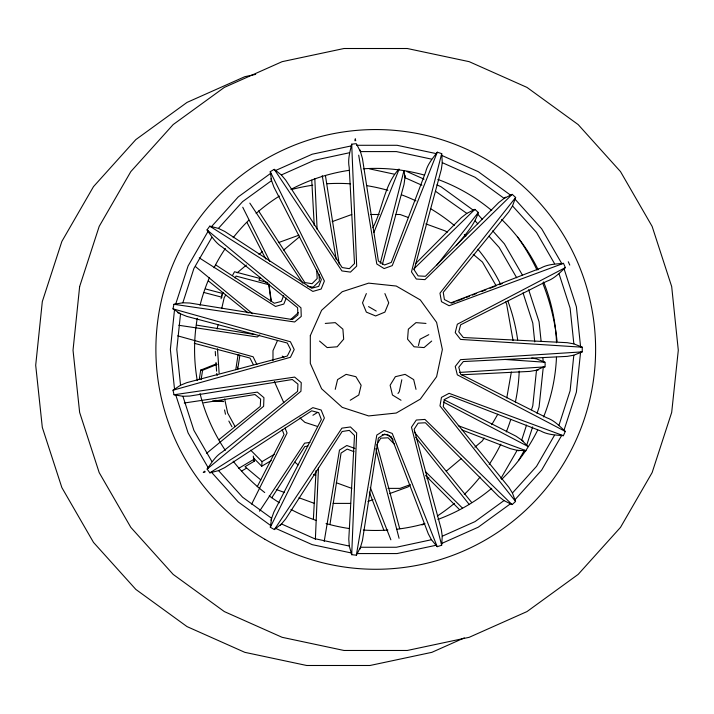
<?xml version="1.0" encoding="UTF-8"?>
<svg xmlns="http://www.w3.org/2000/svg" width="714" height="714" viewBox="0 0 714 714"><rect width="100%" height="100%" fill="white"/><g stroke="black" fill="none" stroke-linecap="round" stroke-linejoin="round"><path stroke-width="1.07" d="M272.989 360.668L272.989 350.672L277.505 340.524M359.901 149.797L362.435 158.481L378.384 261.029L384.507 264.983L391.308 262.395L425.58 172.315C427.4 164.345 432.648 158.428 437.298 152.189L441.707 153.635L442.269 162.649L475.024 177.242L504.129 198.376L512.215 194.351L515.66 197.475L512.509 205.927L508.877 211.772L443.242 292.374L444.394 299.568L450.873 302.888L540.748 268.08C547.87 264.144 555.769 264.064 563.489 263.341L565.363 267.598C559.66 272.846 554.341 278.674 546.638 281.325L460.637 324.816L458.772 331.858L463.341 337.526L567.211 342.684L573.851 343.871L582.258 347.2L582.24 351.868L573.824 355.206L567.211 356.375L463.341 361.543L458.772 367.21L460.637 374.243L546.638 417.744C554.323 420.368 559.615 426.204 565.301 431.434L563.382 435.692C555.706 434.96 547.834 434.924 540.748 430.988L450.873 396.181L444.394 399.501L443.242 406.694L508.877 487.296L512.429 493.008L515.57 501.469L512.081 504.593L503.986 500.585L498.729 496.489L425.392 422.759L418.127 423.152L414.147 429.257L441.332 529.627L442.243 536.214L441.671 545.237L437.209 546.683L431.452 539.73L396.404 547.254L360.49 547.254L356.357 555.18L351.699 554.689L356.679 432.952L350.458 426.954L341.908 428.15L274.372 529.574L270.311 527.244L271.623 518.284L242.564 497.194L218.546 470.615L209.871 472.846L207.114 469.071C211.585 462.779 215.548 455.978 222.509 451.81L297.586 391.379L297.952 384.114L292.303 379.518L189.674 396.056L182.909 396.279L174.011 394.771L173.02 390.21L180.544 385.212L186.791 382.668L287.314 356.027L290.607 349.53L287.314 343.041L186.782 316.391L177.75 312.723M180.544 385.212L176.795 349.432L180.526 313.848L172.993 308.85L173.939 304.289L182.838 302.781L189.674 303.013L292.303 319.551L297.952 314.954L297.586 307.68L222.509 247.249C215.539 243.055 211.514 236.245 207.033 229.926L209.746 226.151L218.413 228.391L242.564 201.66L271.57 180.615L270.24 171.663L274.256 169.334L281.352 174.957L285.743 180.178L342.149 267.554L349.351 268.678L354.51 263.546L349.182 167.317C347.629 159.302 349.994 151.743 351.699 144.166L356.313 143.675L360.427 151.591L396.404 151.591L431.551 159.142M318.489 467.795L315.365 539.4M313.384 519.114L316.079 470.446M271.249 460.592L261.735 466.233L262.038 461.619L250.668 450.15M174.555 309.385L170.351 349.432L174.582 389.674M531.787 358.044L536.526 358.883L544.934 362.221L545.175 364.443L544.916 366.88L543.274 367.085L539.07 407.123L537.035 413.361M573.824 355.206L570.111 390.772L559.044 425.044M580.598 352.064L576.385 392.102L563.89 430.578M405.222 175.724L404.008 184.453L382.329 264.519M442.269 162.649L441.332 169.432L414.147 269.812L418.127 275.907L425.392 276.309L498.729 202.571L505.682 197.162M199.251 379.5L200.705 370.093L216.172 363.944M201.125 379.625L202.571 370.298L217.092 364.372M235.772 369.7L238.03 355.081L239.895 355.277L237.682 369.272L237.378 367.085M330.011 524.201L341.069 453.051L347.183 449.097L353.983 451.694M324.192 541.444L339.48 450.079L346.808 445.509L354.92 448.454M506.779 397.912L511.358 371.976M354.894 140.738L355.304 138.784L355.706 140.738M356.357 555.18L376.805 435.067L384.123 430.488L392.245 433.443L437.209 546.683M401.821 379.759L399.287 391.709L397.984 393.503M403.937 170.735L380.232 263.412M441.707 153.635L411.487 271.882L416.316 279.031L424.937 279.638L512.215 194.351M456.291 245.554C464.814 235.272 474.328 225.338 478.335 212.495L474.89 209.372L466.804 213.388L461.405 217.591L415.405 263.832M221.063 298.738L223.063 292.588M217.11 329.011L218.082 324.7M221.724 308.555L224.16 297.792L225.713 294.962M335.232 389.353L337.579 379.598L346.129 374.359L355.884 376.697L361.132 385.257L358.785 395.012L350.235 400.251M418.44 345.531L420.002 339.248L428.802 334.661M359.945 549.128L362.435 540.587L378.384 438.03L384.507 434.076L391.308 436.673L428.293 533.822L431.452 539.73M526.53 425.107L521.72 440.065L527.985 446.446L443.474 402.08M175.59 304.432L188.094 265.938L208.238 231.05M182.838 302.781L193.887 268.518L211.826 237.45M531.493 409.765L532.787 405.784L536.5 370.218L543.274 367.085M526.566 445.598L532.644 426.883M270.927 520.203L273.89 512.036L321.354 419.502L318.73 412.71L311.706 410.809L224.758 467.608L218.546 470.615M372.895 227.712C382.722 209.015 384.168 185.105 398.84 169.236M283.663 295.551L281.414 301.379L274.381 303.272L215.967 265.09M373.922 232.434L399.117 169.164M286.252 298.05L283.824 304.057L275.524 306.44L199.26 257.87M366.353 293.579L362.516 302.843L366.353 312.116L375.626 315.954L384.891 312.116L388.728 302.843L384.891 293.579M437.298 152.189L392.245 265.626L384.123 268.571L376.805 264.002L358.696 155.161M270.311 527.244L324.388 418.029L321.148 410.023L312.848 407.64L209.871 472.846M251.658 504.102L287.064 433.05L285.038 428.052M257.227 486.752L284.038 434.523L282.164 429.667M232.452 275.542L234.54 271.748L260.208 278.514M235.058 277.996L236.102 276.104L268.75 284.707L271.043 301.156M221.59 295.248L223.25 292.383M260.574 277.362L258.914 280.227L267.768 282.565M484.092 437.968L482.441 440.815L474.881 447.169M491.776 424.66L497.81 414.2M500.88 478.505L517.15 450.329L526.066 450.712L458.254 425.705M518.498 460.592L524.478 450.231M554.466 435.308L536.544 466.349L512.429 493.008M561.802 435.21L541.676 470.08L514.624 500.121M271.802 497.72L304.833 446.527L307.912 446.045M377.394 443.403L380.803 438.173L388.068 437.78L394.315 444.063M259.539 511.197L304.592 443.171L309.93 442.421M478.335 212.495L436.959 265.046M515.66 197.475L439.967 293.177L441.475 301.683L449.097 305.744L563.489 263.341M274.372 529.574L281.477 523.951L314.169 538.534L349.298 546.067L351.699 554.689M280.165 525.522L285.743 518.882L342.149 431.506L349.351 430.381L354.51 435.522L348.789 539.213L349.298 546.067M211.192 226.954L238.262 196.885L270.892 173.19M413.567 269.16L474.89 209.372M290.884 319.363L298.309 312.678M204.802 471.133L203.258 472.498L205.221 471.856M207.114 469.071L300.951 391.272L301.254 382.642L294.641 377.09L174.011 394.771M431.702 341.06L424.08 347.575L414.075 346.781L407.56 339.159L408.346 329.154L415.976 322.639L425.981 323.424M237.128 272.846L246.375 265.081M258.986 254.496L262.35 251.676M283.699 250.061L299.675 236.655M259.798 334.911L257.317 336.99L178.803 325.281M409.809 485.466L408.131 486.877L389.567 493.633M446.295 471.151L461.422 458.45M206.641 453.292L263.627 406.293L263.93 397.662L257.317 392.111L184.257 403.008M218.841 439.744L260.271 406.4L260.637 399.126L254.987 394.53L203.579 402.83M510.84 503.513L478.246 527.191L441.35 543.613M503.986 500.585L475.024 521.613L442.243 536.214M312.911 415.271L317.659 412.353M238.762 468.304L253.756 459.414L253.291 456.121M253.827 458.031L254.273 461.217L245.036 466.706L260.788 479.924M241.537 471.097L246.285 468.277M262.038 461.619L274.212 454.39M565.363 267.598L457.326 324.227L455.237 332.608L460.557 339.418L582.258 347.2M275.256 170.655L312.179 154.215L351.672 145.817M281.352 174.957L314.169 160.32L349.316 152.778M464.305 637.888L431.863 652.337L369.977 665.493L306.708 665.493L244.822 652.337L187.023 626.597L135.83 589.416L93.498 542.399L61.868 487.6L42.313 427.427L35.7 365.256L42.313 301.585L61.868 241.412L93.498 186.622L135.83 139.605L187.023 102.414L244.822 76.684L255.674 74.372M451.775 303.102L454.872 301.897M456.942 301.103L464.171 298.3M466.233 297.497L469.339 296.301M472.436 295.096L476.568 293.499M481.727 291.499L485.859 289.902M489.991 288.295L495.159 286.296M499.291 284.699L502.388 283.494M332.18 221.635L351.779 214.495M278.362 242.653L298.988 235.147M410.38 484.619L400.072 488.376L387.997 488.376M426.883 478.612L428.944 477.862M367.906 501.514L373.065 499.639M173.02 390.21L290.428 357.295L294.213 349.53L290.428 341.774L172.993 308.85M436.513 545.184L397.064 553.564L356.732 553.564M538.49 369.87L529.886 371.396L461.422 374.805M223.634 401.589L212.638 400.947M582.24 351.868L460.557 359.651L455.237 366.461L457.326 374.841L565.301 431.434M544.916 366.88L459.548 372.44M325.272 323.424L335.277 322.639L342.898 329.154L343.684 339.159L337.169 346.781L327.173 347.575L319.542 341.06M382.222 434.817L387.613 434.442L393.119 439.851M356.688 145.29L397.064 145.29L436.593 153.688M370.441 214.495L379.214 214.495M395.681 214.495L400.072 214.495L408.319 217.502M333.117 503.397L350.672 503.397M504.664 359.437L544.934 362.221M215.414 400.349L223.339 401.286M200.705 370.093L202.571 370.298M173.939 304.289L294.641 321.978L301.254 316.427L300.951 307.796L207.033 229.926M307.796 286.385L313.143 287.135L319.354 281.137L319.069 274.524M197.019 325.209L254.987 334.571M394.235 174.162L369.486 168.852M351.672 553.038L312.179 544.639L275.372 528.253M519.016 450.784L510.331 448.651L462.101 430.007M205.775 289.018L222.884 293.525M204.043 292.517L221.947 297.229M194.306 343.309L249.989 358.053L253.283 364.551M177.679 335.848L253.113 356.786L256.888 364.551M317.587 426.49L304.914 422.367L299.96 417.913M563.382 435.692L449.097 393.325L441.475 397.377L439.967 405.882L515.57 501.469M425.856 223.884L445.447 231.015L447.134 232.425M313.616 474.489L315.677 475.238M336.312 482.744L351.779 488.376M276.3 489.501L284.547 492.508M298.988 497.765L314.455 503.397M441.395 155.259L478.246 171.663L510.965 195.44M407.06 171.61L423.991 179.143M436.932 184.908L440.922 186.684L473.641 210.46M421.894 185.229L404.945 177.67L404.133 171.181M435.638 191.343L466.804 213.388M218.413 228.391L224.758 231.452L311.706 288.26L318.73 286.359L321.354 279.567L273.89 187.023L270.892 178.75M444.081 399.76L515.972 436.156L523.317 441.154M368.54 306.609L376.233 311.054M209.746 226.151L312.848 291.419L321.148 289.036L324.388 281.03L270.24 171.663M401.018 400.251L392.459 395.012L390.121 385.257L395.36 376.697L405.115 374.359L413.674 379.598L416.012 389.353M270.963 525.718L238.262 501.969L211.317 472.043M208.488 281.021L248.186 312.973M195.582 266.688L252.577 313.696M473.195 254.3L482.441 262.056L496.168 285.823M294.793 462.119L298.113 464.903M282.217 356.072L283.913 357.527M512.081 504.593L424.937 419.421L416.316 420.028L411.487 427.186L441.671 545.237M425.365 471.526L462.306 507.949M459.093 509.198L425.562 475.488M253.354 457.79L261.735 466.233M489.019 236.254L499.229 247.517L516.704 277.8M514.705 198.831L541.676 228.775L561.909 263.823M512.509 205.927L536.553 232.496L554.582 263.734M477.389 213.852L482.486 219.519M492.687 230.845L504.352 243.795L522.398 275.051M475.185 220.947L477.791 223.839M414.316 432.015L471.552 502.317M469.339 504.602L415.682 437.298M274.256 169.334L341.908 270.918L350.458 272.114L356.679 266.117L351.699 144.166M302.763 283.172L249.829 203.133M258.584 210.898L304.833 282.574L312.027 283.699L317.186 278.558L316.695 269.713M505.494 301.977L506.592 303.878L513.071 340.632M211.906 461.53L193.896 430.337L182.909 396.279M208.318 467.947L188.094 432.916L175.653 394.628M235.084 426.606L227.677 413.049L224.669 398.992M228.837 421.046L231.97 426.785M247.106 222.634L265.822 259.102M242.733 207.23L269.856 261.511M568.29 261.752L569.772 265.081M274.346 381.472L283.833 402.776M370.28 487.439L390.861 539.802M369.343 492.071L383.927 530.377M563.944 268.455L576.385 306.752L580.616 347.004M528.637 289.679L539.07 321.773L541.123 341.346M559.098 273.98L570.111 308.082L573.851 343.871M523.014 292.829L532.787 323.103L534.732 341.863M253.756 459.414L254.273 461.217M376.822 444.269L399.724 528.735M399.064 538.302L375.823 448.606M216.726 373.386L217.19 375.537M224.553 409.943L225.481 414.236M336.196 259.45L322.255 175.644M325.441 175.59L339.195 264.01M268.91 283.922L271.365 301.46M542.836 357.669L543.292 362.016M217.484 348.78L219.109 373.047M215.262 351.44L215.557 355.831M215.994 362.409L216.583 371.191M314.24 225.472L311.741 180.205M314.82 178.652L317.105 229.364M519.203 371.11A181.044 181.044 0 0 1 515.374 402.089M510.813 419.323A181.044 181.044 0 0 1 506.28 431.943M500.853 444.117A181.044 181.044 0 0 1 489.188 464.466M480.049 477.05A181.044 181.044 0 0 1 464.296 494.436M454.399 503.352A181.044 181.044 0 0 1 437.334 515.99M424.937 523.407A181.044 181.044 0 0 1 421.992 524.977M291.946 189.433A181.044 181.044 0 0 1 312.75 185.212M327.119 183.748A181.044 181.044 0 0 1 350.574 183.819M367.139 185.72A181.044 181.044 0 0 1 387.863 190.326M401.58 194.824A181.044 181.044 0 0 1 415.994 200.929M430.721 208.783A181.044 181.044 0 0 1 454.399 225.535M464.296 234.46A181.044 181.044 0 0 1 465.894 236.022M477.943 249.24A181.044 181.044 0 0 1 500.362 283.77M507.886 301.112A181.044 181.044 0 0 1 517.668 339.971M517.57 236.977A219.858 219.858 0 0 1 536.999 270.053M542.676 283.056A219.858 219.858 0 0 1 557.072 341.381M556.483 357.205A181.044 181.044 0 0 1 543.595 416.922M537.687 430.096A181.044 181.044 0 0 1 501.621 479.415M491.714 488.331A181.044 181.044 0 0 1 437.861 519.435M424.107 523.853A181.044 181.044 0 0 1 396.743 529.235M387.898 530.047A181.044 181.044 0 0 1 363.328 530.047M348.967 528.494A181.044 181.044 0 0 1 326.039 523.549M316.516 520.551A181.044 181.044 0 0 1 290.928 509.439M279.379 502.772A181.044 181.044 0 0 1 269.196 495.891M264.724 492.535A181.044 181.044 0 0 1 233.166 461.155M225.329 450.373A181.044 181.044 0 0 1 200.036 393.557M197.26 380.526A181.044 181.044 0 0 1 197.26 318.328M200.036 305.297A181.044 181.044 0 0 1 209.336 277.826M214.039 267.759A181.044 181.044 0 0 1 225.329 248.481M233.166 237.7A181.044 181.044 0 0 1 248.802 220.215M256.13 213.415A181.044 181.044 0 0 1 279.379 196.082M290.928 189.415A181.044 181.044 0 0 1 348.967 170.36M363.328 168.807A181.044 181.044 0 0 1 424.107 175.001M437.861 179.419A181.044 181.044 0 0 1 491.714 210.523M501.621 219.439A181.044 181.044 0 0 1 538.178 269.758M543.595 281.932A181.044 181.044 0 0 1 556.527 342.765M310.313 335.651L310.313 363.417L321.603 388.773L342.238 407.355L368.638 415.932L396.252 413.031L420.287 399.144L436.611 376.689L442.377 349.53L436.611 322.38L420.287 299.916L396.252 286.037L368.638 283.137L342.238 291.714L321.603 310.287L310.313 335.651M79.638 286.573L73.024 350.235L79.638 412.415L99.184 472.588L130.823 527.378L173.154 574.395L224.339 611.586L282.137 637.316L344.023 650.472L407.292 650.472L469.178 637.316L526.977 611.586L578.17 574.395L620.502 527.378L652.132 472.588L671.687 412.415L678.3 350.244L671.687 286.573L652.132 226.4L620.502 171.601L578.17 124.584L526.977 87.403L469.178 61.663L407.292 48.507L344.023 48.507L282.137 61.663L224.339 87.403L173.154 124.584L130.823 171.601L99.184 226.4L79.638 286.573M264.992 539.338A219.858 219.858 0 0 0 595.61 350.369A219.858 219.858 0 0 0 266.652 158.535A219.858 219.858 0 0 0 264.992 539.338"/></g></svg>
